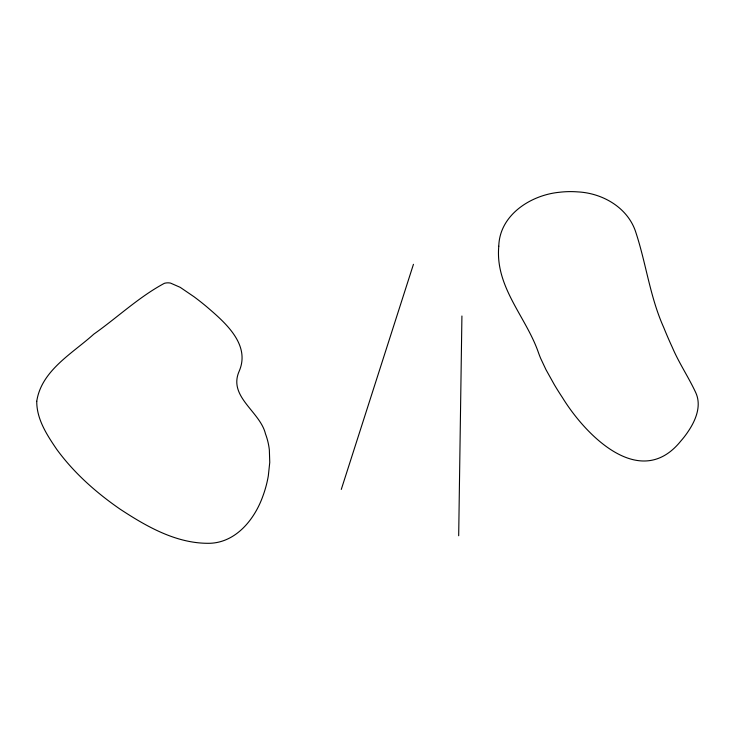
<?xml version="1.0" encoding="UTF-8"?>
<svg xmlns="http://www.w3.org/2000/svg" width="735" height="735" viewBox="0 0 735 735"><rect width="100%" height="100%" fill="white"/><g stroke="black" fill="none" stroke-linecap="round" stroke-linejoin="round"><path stroke-width="1.1" d="M458.686 535.741L461.92 316.004M341.279 489.427L413.447 264.306M36.75 401.282C36.603 419.189 47.003 435.028 56.696 449.296C73.904 472.899 96.064 492.542 120.016 509.098C146.899 526.765 177.153 544.111 210.348 543.275C236.339 542.108 254.622 519.186 262.781 496.401A114.596 114.596 0 0 0 268.312 475.885L269.754 462.444L269.35 449.921A66.857 66.857 0 0 0 265.454 433.788C260.107 411.508 227.997 396.735 239.114 371.359C250.938 344.366 224.634 322.114 206.351 306.458A272.731 272.731 0 0 0 194.031 296.756L180.222 287.348L170.529 283.094A13.276 13.276 0 0 0 164.383 283.315C138.897 296.986 117.37 317.502 93.749 334.186C72.499 353.434 41.426 370.412 36.75 401.282M498.78 246.225C494.995 286.907 525.791 316.546 538.277 352.148A108.357 108.357 0 0 0 540.638 358.322L545.94 369.604L554.383 384.772A320.598 320.598 0 0 0 562.514 397.699C585.501 435.102 640.258 491.338 680.794 441.064A88.43 88.43 0 0 0 688.548 430.903C695.852 419.961 701.668 405.665 695.815 392.784C688.695 377.349 679.048 363.182 672.378 347.499A433.622 433.622 0 0 1 663.668 327.351C650.126 297.234 646.221 264.187 636.051 233.032C628.434 207.922 602.865 193.112 577.692 191.89A93.06 93.06 0 0 0 559.041 192.313C530.642 195.161 499.543 215.033 498.78 246.225"/></g></svg>
